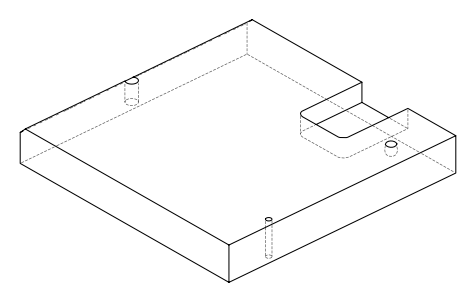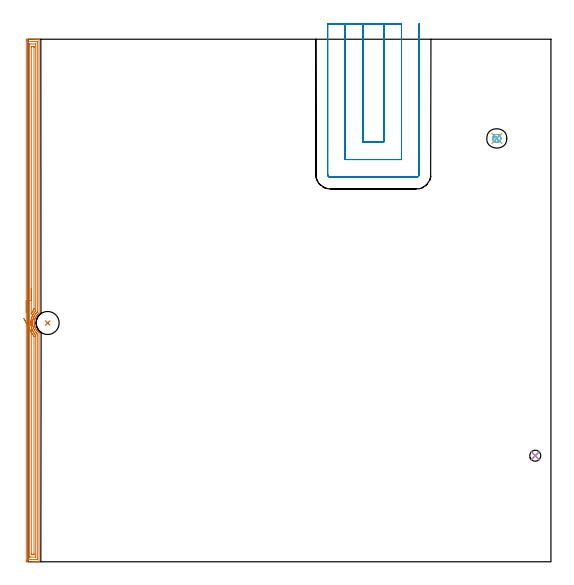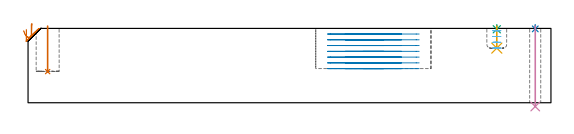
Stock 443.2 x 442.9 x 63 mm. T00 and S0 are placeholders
(PLAN: 8 operations, 6 tool changes, 30.2 min)
(1 INDEXABLE_INSERT_DRILL_BLIND_HOLE_FROM_SOLID | STEP1POCKET | NXT0302_010 | 0.16 min | 10843 mm3)
(2 SPOT_DRILL | STEP1HOLE | NXT0321_9005460120000 | 0.03 min | 1 mm3)
(3 SPOT_DRILL_1 | STEP1POCKET_1 | NXT0321_9005460120000 | 0.03 min | 3 mm3)
(4 DRILL_THROUGH_HOLE_INTO_CENTER | STEP1HOLE | NXT0301_065 | 0.27 min | 4343 mm3)
(5 DRILL_BLIND_HOLE_INTO_CENTER | STEP1POCKET_1 | NXT0301_128 | 0.08 min | 1757 mm3)
(6 MILL_ROUGH_BLIND_HOLE_CONTOUR | STEP1POCKET_1 | UGT0201_089 | Spiral | 0.58 min | 1865 mm3)
(7 AREA_MILL | FG_CHAMFER_SURFACE | UGT0205_001 | 14.49 min | 25758 mm3)
(8 MILL_SLOT | SLOT_PARTIAL_RECTANGULAR | UGT0201_094 | Follow Part, ap 5, ae 75% | 14.58 min | 420429 mm3)
(TOOL NXT0302_010 | Index. Insert Drill 19.5mm [880-D1950L25-05] | D19.5 PA176 FL98 Z2)
(TOOL NXT0321_9005460120000 | NC Spot Drill, 142deg, 12mm, Carbide, Uncoated | D12 PA142 FL30 Z2)
(TOOL NXT0301_065 | Carbide Drill 9.4mm [860.1-0940-075A1-MM 2214] | D9.4 PA140 FL98 Z2)
(TOOL NXT0301_128 | Carbide Drill 12mm [861.1-1200-036A1-GP GC34] | D12 PA150 FL37.4 Z2)
(TOOL UGT0201_089 | End mill 10 mm | D10 R3 FL22 Z4)
(TOOL UGT0205_001 | Chamfer Mill 20 x 3 x 45 deg. | D20 FL50 Z2)
(TOOL UGT0201_094 | End mill 20 mm | D20 FL38 Z4)
(OP 1 INDEXABLE_INSERT_DRILL_BLIND_HOLE_FROM_SOLID)
G17 G21 G94 G90
T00 M6
G54
G17 G0 G90 X16.6 Y202.4 S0 M3
G43 Z73. H1
G94 G81 G98 Z26.4 F250. R65.
G80
M5
M2
(OP 2 SPOT_DRILL)
G17 G21 G94 G90
T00 M6
G54
G17 G0 G90 X429.9 Y89.9 S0 M3
G43 Z73. H0
G94 G81 G98 Z62.595 F250. R66.
G80
M5
M2
(OP 3 SPOT_DRILL_1)
G17 G21 G94 G90
T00 M6
G54
G17 G0 G90 X397.3 Y358.8 S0 M3
G43 Z73. H0
G94 G81 G98 Z62.273 F250. R66.
G80
M5
M2
(OP 4 DRILL_THROUGH_HOLE_INTO_CENTER)
G17 G21 G94 G90
T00 M6
G54
G17 G0 G90 X429.9 Y89.9 S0 M3
G43 Z73. H1
G94 G73 G98 Z-3.211 F250. Q8.276 R65.
G80
M5
M2
(OP 5 DRILL_BLIND_HOLE_INTO_CENTER)
G17 G21 G94 G90
T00 M6
G54
G17 G0 G90 X397.3 Y358.8 S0 M3
G43 Z73. H1
G94 G81 G98 Z46.3 F250. R65.
G80
M5
M2
(OP 6 MILL_ROUGH_BLIND_HOLE_CONTOUR)
G17 G21 G94 G90
T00 M6
G54
G17 G0 G90 X397.3 Y358.8 S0 M3
G43 Z73. H0
Z61.075
G94 G3 X397.737 Y359.625 R0.528 F250.
X396.33 Y360.227 R1.419
X394.427 Y358.123 R2.282
X396.03 Y355.592 R2.545
X400.508 Y357.53 R3.45
X396.03 Y355.592 R-3.45
X398.269 Y356.561 R1.725
X397.3 Y358.8 R1.725
G0 Z56.15
G3 X397.737 Y359.625 R0.528
X396.33 Y360.227 R1.419
X394.427 Y358.123 R2.282
X396.03 Y355.592 R2.545
X400.508 Y357.53 R3.45
X396.03 Y355.592 R-3.45
X398.269 Y356.561 R1.725
X397.3 Y358.8 R1.725
G0 Z51.225
G3 X397.737 Y359.625 R0.528
X396.33 Y360.227 R1.419
X394.427 Y358.123 R2.282
X396.03 Y355.592 R2.545
X400.508 Y357.53 R3.45
X396.03 Y355.592 R-3.45
X398.269 Y356.561 R1.725
X397.3 Y358.8 R1.725
G0 Z46.3
G3 X397.737 Y359.625 R0.528
X396.33 Y360.227 R1.419
X394.427 Y358.123 R2.282
X396.03 Y355.592 R2.545
X400.508 Y357.53 R3.45
X396.03 Y355.592 R-3.45
X398.269 Y356.561 R1.725
X397.3 Y358.8 R1.725
G0 Z73.
M5
M2
(OP 7 AREA_MILL)
G17 G21 G94 G90
T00 M6
G54
G17 G0 G90 X-1.5 Y211.45 S1061 M3
G43 Z73. H0
Z62.2
G94 G1 Y211.488 Z61.328 F250.
Y211.602 Z60.464
Y211.791 Z59.612
Y212.053 Z58.78
Y212.387 Z57.974
Y212.79 Z57.2
Y213.258 Z56.464
Y213.79 Z55.772
Y214.379 Z55.129
Y215.022 Z54.54
Y215.714 Z54.008
Y216.45 Z53.54
Y217.224 Z53.137
Y218.03 Z52.803
Y218.862 Z52.541
Y219.714 Z52.352
Y220.578 Z52.238
Y221.45 Z52.2
Y442.273
X-1.496 Y442.642 Z52.202
X-1.492 Y442.89 Z52.206
X-1.241 Y442.9 Z52.457
X6.117 Z59.811
X7.532 Z61.228
X7.89 Z61.585
X8.605 Z62.305
X8.878 Z62.577
X9.269 Y442.893 Z62.96
X9.297 Y442.89 Z62.988
X9.3 Y442.72 Z63.
Y210.722
X9.298 Y210.367 Z62.986
X9.225 Y210.303 Z62.925
X9.188 Y210.275 Z62.888
X8.97 Y210.106 Z62.669
X8.776 Y209.945 Z62.473
X8.64 Y209.833 Z62.337
X8.486 Y209.693 Z62.184
X8.106 Y209.322 Z61.804
X7.739 Y208.939 Z61.435
X7.604 Y208.785 Z61.303
X7.594 Y208.772 Z61.293
X7.299 Y208.399 Z60.996
X7.068 Y208.089 Z60.767
X7.036 Y208.045 Z60.735
X7.003 Y207.995 Z60.701
X6.723 Y207.571 Z60.421
X6.671 Y207.481 Z60.369
X6.48 Y207.152 Z60.177
X6.299 Y206.803 Z59.998
X6.25 Y206.708 Z59.949
X6.045 Y206.258 Z59.741
X5.928 Y205.967 Z59.625
X5.864 Y205.805 Z59.559
X5.842 Y205.751 Z59.539
X5.714 Y205.365 Z59.411
X5.621 Y205.044 Z59.32
X5.586 Y204.919 Z59.284
X5.491 Y204.523 Z59.188
X5.479 Y204.471 Z59.175
X5.478 Y204.464 Z59.173
X5.393 Y204.025 Z59.091
X5.361 Y203.802 Z59.058
X5.331 Y203.577 Z59.023
X5.33 Y203.57 Z59.022
X5.284 Y203.131 Z58.983
X5.263 Y202.717 Z58.962
X5.262 Y202.684 Z58.959
X5.261 Y202.39 Z58.954
X5.26 Y202.288
X5.259 Y202.237 Z58.955
X5.278 Y201.79 Z58.973
X5.315 Y201.343 Z59.013
X5.36 Y200.995 Z59.059
X5.373 Y200.896 Z59.072
X5.416 Y200.655 Z59.115
X5.453 Y200.449 Z59.153
X5.558 Y199.994 Z59.254
X5.662 Y199.615 Z59.361
X5.679 Y199.555 Z59.377
X5.819 Y199.109 Z59.519
X5.826 Y199.09 Z59.526
X5.841 Y199.046 Z59.541
X6.009 Y198.629 Z59.707
X6.191 Y198.215 Z59.887
X6.397 Y197.805 Z60.096
X6.417 Y197.766 Z60.116
X6.463 Y197.681 Z60.163
X6.663 Y197.322 Z60.362
X6.723 Y197.225 Z60.422
X6.991 Y196.823 Z60.69
X7.272 Y196.428 Z60.971
X7.299 Y196.394 Z60.998
X7.435 Y196.219 Z61.134
X7.519 Y196.119 Z61.217
X7.605 Y196.017 Z61.303
X7.783 Y195.821 Z61.479
X8.043 Y195.535 Z61.74
X8.185 Y195.393 Z61.882
X8.261 Y195.317 Z61.958
X8.361 Y195.225 Z62.058
X8.486 Y195.11 Z62.184
X9.037 Y194.641 Z62.736
X9.22 Y194.502 Z62.916
X9.247 Y194.479 Z62.943
X9.296 Y194.433 Z62.99
X9.3 Y194.183 Z63.
Y0.18
X9.297 Y0.01 Z62.988
X9.269 Y0.008 Z62.96
X8.877 Y0. Z62.577
X8.605 Z62.305
X7.89 Z61.585
X6.645 Z60.342
X5.23 Z58.925
X-0.976 Y0.001 Z52.721
X-1.209 Y0.003 Z52.489
X-1.492 Y0.008 Z52.206
X-1.495 Y0.105 Z52.203
X-1.499 Y0.627 Z52.201
X-1.5 Y1.155 Z52.2
Y221.45
X-0.086 Z53.614
Y440.481
X-0.085 Y440.707 Z53.615
X-0.082 Y440.818 Z53.618
X-0.079 Y440.872 Z53.621
X-0.076 Y440.89 Z53.624
X-0.027 Y440.892 Z53.673
X0.386 Y440.899 Z54.086
X7.478 Y440.9 Z61.178
X7.744 Y440.896 Z61.444
X7.861 Y440.892 Z61.561
X7.879 Y440.89 Z61.579
X7.881 Y440.871 Z61.581
X7.884 Y440.817 Z61.584
X7.885 Y440.708 Z61.585
X7.886 Y440.489 Z61.586
Y211.616
X7.882 Y211.561 Z61.582
X7.879 Y211.537 Z61.579
X7.86 Y211.515 Z61.56
X7.771 Y211.424 Z61.471
X7.479 Y211.136 Z61.179
X7.065 Y210.722 Z60.765
X7.024 Y210.679 Z60.724
X7.003 Y210.656 Z60.703
X6.621 Y210.213 Z60.321
X6.312 Y209.828 Z60.012
X6.228 Y209.716 Z59.928
X6.117 Y209.561 Z59.817
X5.864 Y209.188 Z59.564
X5.696 Y208.934 Z59.396
X5.522 Y208.64 Z59.222
X5.23 Y208.122 Z58.93
X5.202 Y208.068 Z58.902
X5.187 Y208.04 Z58.887
X4.917 Y207.461 Z58.617
X4.781 Y207.146 Z58.481
X4.656 Y206.831 Z58.356
X4.446 Y206.252 Z58.146
X4.431 Y206.207 Z58.131
X4.421 Y206.174 Z58.121
X4.343 Y205.907 Z58.043
X4.23 Y205.472 Z57.93
X4.202 Y205.358 Z57.902
X4.071 Y204.739 Z57.771
X4.019 Y204.464 Z57.719
X3.947 Y203.969 Z57.647
X3.906 Y203.57 Z57.606
X3.874 Y203.149 Z57.574
X3.853 Y202.676 Z57.553
X3.85 Y202.279 Z57.55
X3.866 Y201.782 Z57.566
X3.897 Y201.338 Z57.597
X3.942 Y200.888 Z57.642
X4.025 Y200.315 Z57.725
X4.083 Y199.994 Z57.783
X4.266 Y199.178 Z57.966
X4.286 Y199.1 Z57.986
X4.343 Y198.895 Z58.043
X4.505 Y198.368 Z58.205
X4.519 Y198.324 Z58.219
X4.537 Y198.271 Z58.237
X4.561 Y198.206 Z58.261
X4.7 Y197.846 Z58.4
X4.93 Y197.312 Z58.63
X5.23 Y196.689 Z58.93
X5.372 Y196.417 Z59.072
X5.547 Y196.098 Z59.247
X5.923 Y195.523 Z59.623
X6.117 Y195.245 Z59.817
X6.584 Y194.629 Z60.284
X7.003 Y194.156 Z60.703
X7.404 Y193.735 Z61.104
X7.865 Y193.292 Z61.565
X7.886 Y192.846 Z61.586
Y192.841
Y2.419
X7.885 Y2.193 Z61.585
X7.882 Y2.082 Z61.582
X7.879 Y2.028 Z61.579
X7.876 Y2.01 Z61.576
X7.827 Y2.008 Z61.527
X7.414 Y2.001 Z61.114
X0.322 Y2. Z54.022
X0.056 Y2.004 Z53.756
X-0.061 Y2.008 Z53.639
X-0.079 Y2.01 Z53.621
X-0.081 Y2.029 Z53.619
X-0.084 Y2.083 Z53.616
X-0.085 Y2.192 Z53.615
X-0.086 Y2.411 Z53.614
Y221.45
X1.328 Z55.028
X1.329 Y438.16 Z55.029
X1.331 Y438.697 Z55.031
X1.334 Y438.874 Z55.034
X1.335 Y438.888 Z55.035
X1.361 Y438.893 Z55.061
X1.415 Y438.897 Z55.115
X1.482 Y438.9 Z55.182
X6.117 Y438.899 Z59.817
X6.318 Y438.897 Z60.018
X6.452 Y438.891 Z60.152
X6.466 Y438.888 Z60.166
X6.468 Y438.882 Z60.168
X6.47 Y438.859 Z60.17
X6.471 Y438.816 Z60.171
Y438.697
Y213.047
X6.468 Y212.778 Z60.168
X6.465 Y212.645 Z60.165
X6.461 Y212.583 Z60.161
X6.397 Y212.51 Z60.097
X6.261 Y212.364 Z59.961
X6.117 Y212.204 Z59.817
X5.61 Y211.616 Z59.31
X5.44 Y211.404 Z59.14
X5.23 Y211.129 Z58.93
X5.06 Y210.893 Z58.76
X4.942 Y210.722 Z58.642
X4.703 Y210.359 Z58.403
X4.376 Y209.828 Z58.076
X4.364 Y209.807 Z58.064
X4.343 Y209.77 Z58.043
X4.055 Y209.224 Z57.755
X3.913 Y208.934 Z57.613
X3.766 Y208.622 Z57.466
X3.508 Y208.04 Z57.208
X3.493 Y208.003 Z57.193
X3.457 Y207.912 Z57.157
X3.257 Y207.347 Z56.957
X3.187 Y207.146 Z56.887
X3.042 Y206.67 Z56.742
X2.928 Y206.252 Z56.628
X2.856 Y205.963 Z56.556
X2.724 Y205.358 Z56.424
X2.699 Y205.228 Z56.399
X2.57 Y204.476 Z56.27
X2.569 Y204.465 Z56.269
X2.487 Y203.654 Z56.187
X2.481 Y203.57 Z56.181
X2.441 Y202.805 Z56.141
X2.439 Y202.676 Z56.139
X2.445 Y201.908 Z56.145
X2.45 Y201.782 Z56.15
X2.503 Y200.956 Z56.203
X2.509 Y200.888 Z56.209
X2.57 Y200.349 Z56.27
X2.622 Y199.994 Z56.322
X2.631 Y199.932 Z56.331
X2.716 Y199.479 Z56.416
X2.799 Y199.1 Z56.499
X2.868 Y198.799 Z56.568
X3.021 Y198.206 Z56.721
X3.218 Y197.553 Z56.918
X3.3 Y197.312 Z57.
X3.457 Y196.897 Z57.157
X3.66 Y196.417 Z57.36
X3.821 Y196.05 Z57.521
X4.082 Y195.523 Z57.782
X4.343 Y195.037 Z58.043
X4.586 Y194.629 Z58.286
X5.043 Y193.924 Z58.743
X5.179 Y193.735 Z58.879
X5.23 Y193.669 Z58.93
X5.589 Y193.207 Z59.289
X5.894 Y192.841 Z59.594
X5.998 Y192.722 Z59.698
X6.117 Y192.59 Z59.817
X6.422 Y192.253 Z60.122
X6.457 Y192.214 Z60.157
X6.465 Y192.161 Z60.165
X6.468 Y192.067 Z60.168
X6.47 Y191.947 Z60.17
X6.471 Y191.59 Z60.171
X6.472 Y191.053 Z60.172
X6.471 Y4.74 Z60.171
X6.469 Y4.203 Z60.169
X6.466 Y4.026 Z60.166
X6.465 Y4.012 Z60.165
X6.439 Y4.008 Z60.139
X6.385 Y4.003 Z60.085
X6.318 Y4. Z60.018
X1.683 Y4.001 Z55.383
X1.482 Y4.003 Z55.182
X1.348 Y4.009 Z55.048
X1.334 Y4.012 Z55.034
X1.332 Y4.018 Z55.032
X1.33 Y4.041 Z55.03
X1.329 Y4.084 Z55.029
X1.328 Y4.203 Z55.028
Y221.45
X2.743 Z56.443
Y436.015
X2.745 Y436.732 Z56.445
X2.747 Y436.837 Z56.447
X2.75 Y436.89 Z56.45
X2.798 Y436.892 Z56.498
X3.018 Y436.896 Z56.718
X3.457 Y436.9 Z57.157
X4.343 Z58.043
X4.785 Y436.896 Z58.485
X5.001 Y436.892 Z58.701
X5.049 Y436.89 Z58.749
X5.052 Y436.853 Z58.752
X5.054 Y436.789 Z58.754
X5.057 Y436.189 Z58.757
Y436.015
Y214.472
X5.056 Y214.298 Z58.756
X5.051 Y213.584 Z58.751
X4.908 Y213.404 Z58.608
X4.654 Y213.09 Z58.354
X4.343 Y212.698 Z58.043
X4.262 Y212.592 Z57.962
X4.203 Y212.51 Z57.903
X3.898 Y212.065 Z57.598
X3.598 Y211.616 Z57.298
X3.543 Y211.529 Z57.243
X3.457 Y211.385 Z57.157
X3.216 Y210.965 Z56.916
X3.078 Y210.722 Z56.778
X2.999 Y210.576 Z56.699
X2.9 Y210.389 Z56.6
X2.776 Y210.144 Z56.476
X2.752 Y210.102 Z56.452
X2.75 Y210.099 Z56.45
X2.748 Y210.113 Z56.448
X2.745 Y210.27 Z56.445
X2.743 Y210.548 Z56.443
Y210.722
Y221.45
Y222.322 Z56.481
Y223.186 Z56.595
Y224.038 Z56.783
Y224.87 Z57.046
Y225.676 Z57.38
Y226.45 Z57.782
Y227.186 Z58.251
Y227.878 Z58.782
Y228.521 Z59.372
Y229.11 Z60.015
Y229.642 Z60.707
Y230.11 Z61.443
Y230.513 Z62.216
Y230.847 Z63.022
Y231.109 Z63.854
Y231.298 Z64.706
Y231.412 Z65.571
Y231.45 Z66.443
G0 X-3.667 Y206.396 Z61.129
G1 X-3.469 Y206.035 Z60.36
X-3.24 Y205.616 Z59.63
X-2.98 Y205.143 Z58.945
X-2.693 Y204.62 Z58.309
X-2.38 Y204.05 Z57.727
X-2.044 Y203.438 Z57.204
X-1.688 Y202.788 Z56.744
X-1.313 Y202.105 Z56.351
X-0.923 Y201.395 Z56.027
X-0.522 Y200.663 Z55.774
X-0.111 Y199.914 Z55.596
X0.306 Y199.155 Z55.492
X0.725 Y198.39 Z55.465
X1.144 Y197.627 Z55.513
X1.56 Y196.87 Z55.638
X1.968 Y196.125 Z55.837
X2.367 Y195.398 Z56.109
X2.753 Y194.695 Z56.453
X2.789 Y194.629 Z56.489
X2.834 Y194.544 Z56.534
X3.026 Y194.169 Z56.726
X3.269 Y193.735 Z56.969
X3.457 Y193.421 Z57.157
X3.83 Y192.841 Z57.53
X4.036 Y192.533 Z57.736
X4.343 Y192.109 Z58.043
X4.467 Y191.947 Z58.167
X5.012 Y191.273 Z58.712
X5.051 Y191.201 Z58.751
X5.053 Y191.183 Z58.753
X5.056 Y191.14 Z58.756
X5.057 Y191.053 Z58.757
Y6.886
X5.055 Y6.168 Z58.755
X5.052 Y6.063 Z58.752
X5.05 Y6.01 Z58.75
X5.002 Y6.008 Z58.702
X4.782 Y6.004 Z58.482
X4.343 Y6. Z58.043
X3.457 Z57.157
X3.015 Y6.004 Z56.715
X2.799 Y6.008 Z56.499
X2.751 Y6.01 Z56.451
X2.748 Y6.047 Z56.448
X2.746 Y6.111 Z56.446
X2.743 Y6.711 Z56.443
Y6.886
Y194.272
X2.745 Y194.453 Z56.445
X2.75 Y194.629 Z56.45
X2.753 Y194.695 Z56.453
X2.791 Y195.563 Z56.529
X2.829 Y196.422 Z56.681
X2.867 Y197.263 Z56.908
X2.903 Y198.082 Z57.207
X2.938 Y198.872 Z57.576
X2.972 Y199.626 Z58.013
X3.003 Y200.34 Z58.514
X3.033 Y201.007 Z59.075
X3.06 Y201.623 Z59.692
X3.085 Y202.182 Z60.361
X3.107 Y202.682 Z61.076
X3.127 Y203.117 Z61.832
X3.143 Y203.485 Z62.623
X3.156 Y203.782 Z63.443
X3.166 Y204.007 Z64.285
X3.173 Y204.158 Z65.145
X3.176 Y204.233 Z66.014
Z66.886
G0 Z73.
M5
M2
(OP 8 MILL_SLOT)
G17 G21 G94 G90
T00 M6
G54
G17 G0 G90 X283.9 Y455.9 S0 M3
G43 Z73.127 H0
Z58.238
G94 G1 Y452.9 F250.
Y355.9 F500.
X301.5
Y452.9
Y455.9 F250.
X268.9
Y452.9
Y340.9 F500.
X316.5
Y452.9
Y455.9 F250.
X253.9
Y452.9
Y328.4 F500.
G3 X256.4 Y325.9 R2.5
G1 X329.
G3 X331.5 Y328.4 R2.5
G1 Y452.9
Y455.9 F250.
G0 X283.9 Z53.348
G1 Y452.9
Y355.9 F500.
X301.5
Y452.9
Y455.9 F250.
X268.9
Y452.9
Y340.9 F500.
X316.5
Y452.9
Y455.9 F250.
X253.9
Y452.9
Y328.4 F500.
G3 X256.4 Y325.9 R2.5
G1 X329.
G3 X331.5 Y328.4 R2.5
G1 Y452.9
Y455.9 F250.
G0 X283.9 Z48.458
G1 Y452.9
Y355.9 F500.
X301.5
Y452.9
Y455.9 F250.
X268.9
Y452.9
Y340.9 F500.
X316.5
Y452.9
Y455.9 F250.
X253.9
Y452.9
Y328.4 F500.
G3 X256.4 Y325.9 R2.5
G1 X329.
G3 X331.5 Y328.4 R2.5
G1 Y452.9
Y455.9 F250.
G0 X283.9 Z43.569
G1 Y452.9
Y355.9 F500.
X301.5
Y452.9
Y455.9 F250.
X268.9
Y452.9
Y340.9 F500.
X316.5
Y452.9
Y455.9 F250.
X253.9
Y452.9
Y328.4 F500.
G3 X256.4 Y325.9 R2.5
G1 X329.
G3 X331.5 Y328.4 R2.5
G1 Y452.9
Y455.9 F250.
G0 X283.9 Z38.679
G1 Y452.9
Y355.9 F500.
X301.5
Y452.9
Y455.9 F250.
X268.9
Y452.9
Y340.9 F500.
X316.5
Y452.9
Y455.9 F250.
X253.9
Y452.9
Y328.4 F500.
G3 X256.4 Y325.9 R2.5
G1 X329.
G3 X331.5 Y328.4 R2.5
G1 Y452.9
Y455.9 F250.
G0 X283.9 Z33.79
G1 Y452.9
Y355.9 F500.
X301.5
Y452.9
Y455.9 F250.
X268.9
Y452.9
Y340.9 F500.
X316.5
Y452.9
Y455.9 F250.
X253.9
Y452.9
Y328.4 F500.
G3 X256.4 Y325.9 R2.5
G1 X329.
G3 X331.5 Y328.4 R2.5
G1 Y452.9
Y455.9 F250.
G0 X283.9 Z28.9
G1 Y452.9
Y355.9 F500.
X301.5
Y452.9
Y455.9 F250.
X268.9
Y452.9
Y340.9 F500.
X316.5
Y452.9
Y455.9 F250.
X253.9
Y452.9
Y328.4 F500.
G3 X256.4 Y325.9 R2.5
G1 X329.
G3 X331.5 Y328.4 R2.5
G1 Y452.9
Y455.9 F250.
G0 Z73.127
M5
M2
